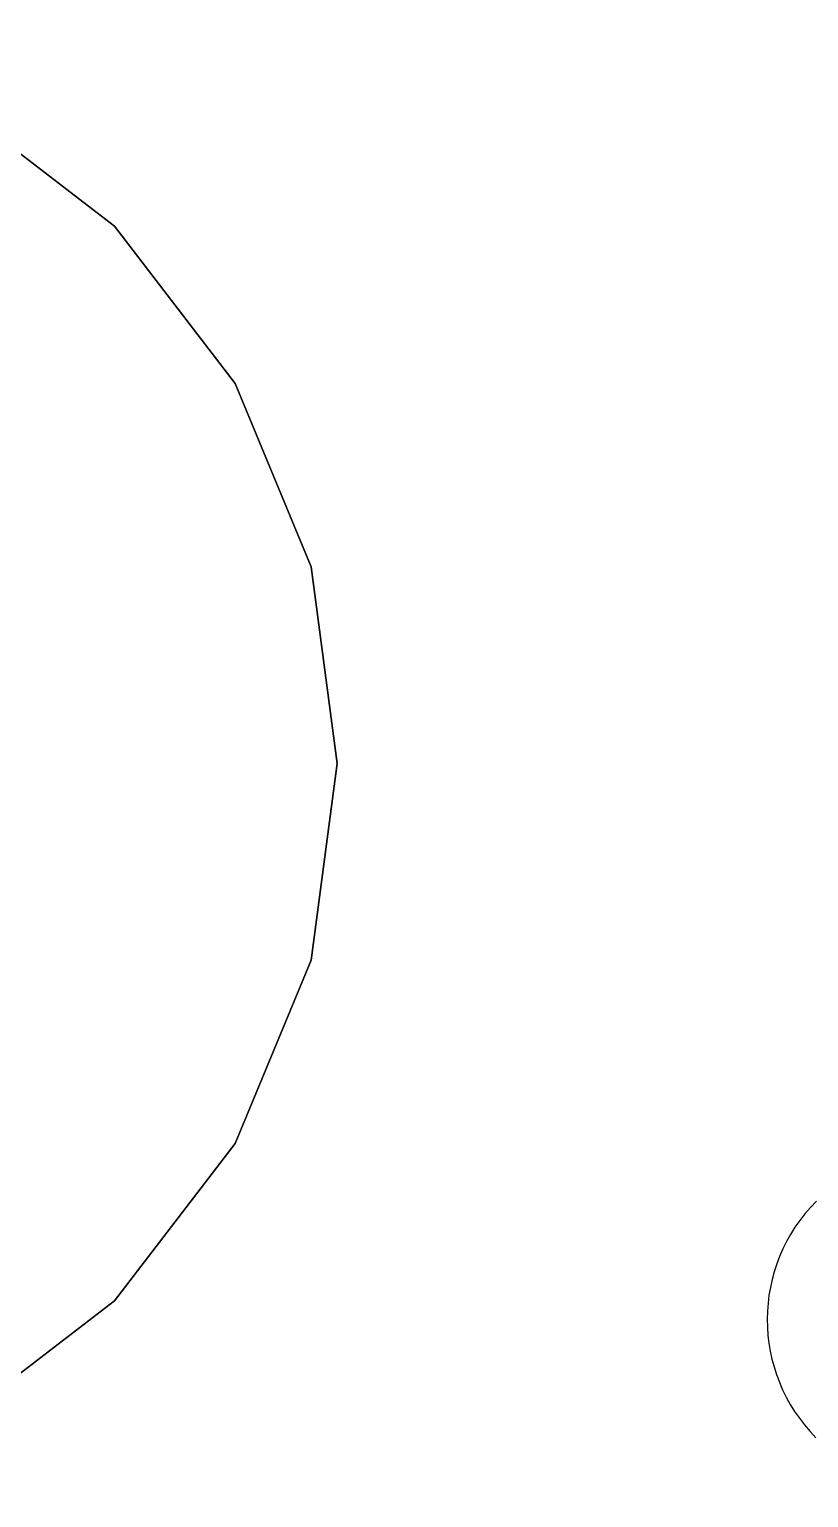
# Model space of a CAD drawing. Header units: millimetres. Extents: x -30782 to 40110, y 35885 to 73818.
# Drawn here: x 9093 to 9401, y 55896 to 56475 of the extents above; entities that cross this region are included whole.
import ezdxf

# ---------------------------------------------------------------- set-up
doc = ezdxf.new("R2010")
doc.units = ezdxf.units.MM

# ---------------------------------------------------------------- blocks, each defined once
blk = doc.blocks.new('A$C69C31390')
blk.add_arc((2846.76, 313.94), 66, 134.88874, 224.88874)
for points, invisible_edges in [([(2523.11, 745.44, 430.71), (2461, 793.1, 430.71), (2388.67, 823.06, 430.71)], 12), ([(2523.11, 745.44, 430.71), (2461, 793.1, 418.71), (2461, 793.1, 430.71)], 1), ([(2523.11, 745.44, 430.71), (2523.11, 745.44, 418.71), (2461, 793.1, 418.71)], 12), ([(2570.77, 683.33, 418.71), (2461, 793.1, 418.71), (2523.11, 745.44, 418.71)], 1), ([(2570.77, 683.33, 418.71), (2523.11, 745.44, 418.71), (2523.11, 745.44, 430.71)], 12), ([(2523.11, 745.44, 430.71), (2570.77, 683.33, 430.71), (2570.77, 683.33, 418.71)], 12), ([(2600.73, 611, 430.71), (2570.77, 683.33, 430.71), (2523.11, 745.44, 430.71)], 12), ([(2600.73, 611, 430.71), (2600.73, 611, 418.71), (2570.77, 683.33, 418.71)], 12), ([(2570.77, 683.33, 418.71), (2570.77, 683.33, 430.71), (2600.73, 611, 430.71)], 12), ([(2610.95, 533.38, 418.71), (2570.77, 683.33, 418.71), (2600.73, 611, 418.71)], 1), ([(2610.95, 533.38, 430.71), (2610.95, 533.38, 418.71), (2600.73, 611, 430.71)], 2), ([(2610.95, 533.38, 418.71), (2600.73, 611, 418.71), (2600.73, 611, 430.71)], 12), ([(2600.73, 455.76, 430.71), (2610.95, 533.38, 430.71), (2600.73, 611, 430.71)], 12), ([(2570.77, 383.43, 418.71), (2610.95, 533.38, 418.71), (2600.73, 455.76, 418.71)], 1), ([(2600.73, 455.76, 430.71), (2610.95, 533.38, 418.71), (2610.95, 533.38, 430.71)], 1), ([(2600.73, 455.76, 430.71), (2600.73, 455.76, 418.71), (2610.95, 533.38, 418.71)], 12), ([(2523.11, 321.32, 430.71), (2570.77, 383.43, 430.71), (2600.73, 455.76, 430.71)], 12), ([(2570.77, 383.43, 418.71), (2600.73, 455.76, 418.71), (2600.73, 455.76, 430.71)], 12), ([(2600.73, 455.76, 430.71), (2570.77, 383.43, 430.71), (2570.77, 383.43, 418.71)], 12), ([(2461, 273.66, 418.71), (2570.77, 383.43, 418.71), (2523.11, 321.32, 418.71)], 1), ([(2523.11, 321.32, 430.71), (2523.11, 321.32, 418.71), (2570.77, 383.43, 418.71)], 12), ([(2570.77, 383.43, 418.71), (2570.77, 383.43, 430.71), (2523.11, 321.32, 430.71)], 12), ([(2388.67, 243.7, 430.71), (2461, 273.66, 430.71), (2523.11, 321.32, 430.71)], 12), ([(2461, 273.66, 430.71), (2461, 273.66, 418.71), (2523.11, 321.32, 430.71)], 2), ([(2461, 273.66, 418.71), (2523.11, 321.32, 418.71), (2523.11, 321.32, 430.71)], 12)]:
    blk.add_3dface(points, dxfattribs=dict(invisible_edges=invisible_edges))

msp = doc.modelspace()

# ---------------------------------------------------------------- block references
msp.add_blockref('A$C69C31390', (6603.95, 55652))

doc.saveas('drawing.dxf')
